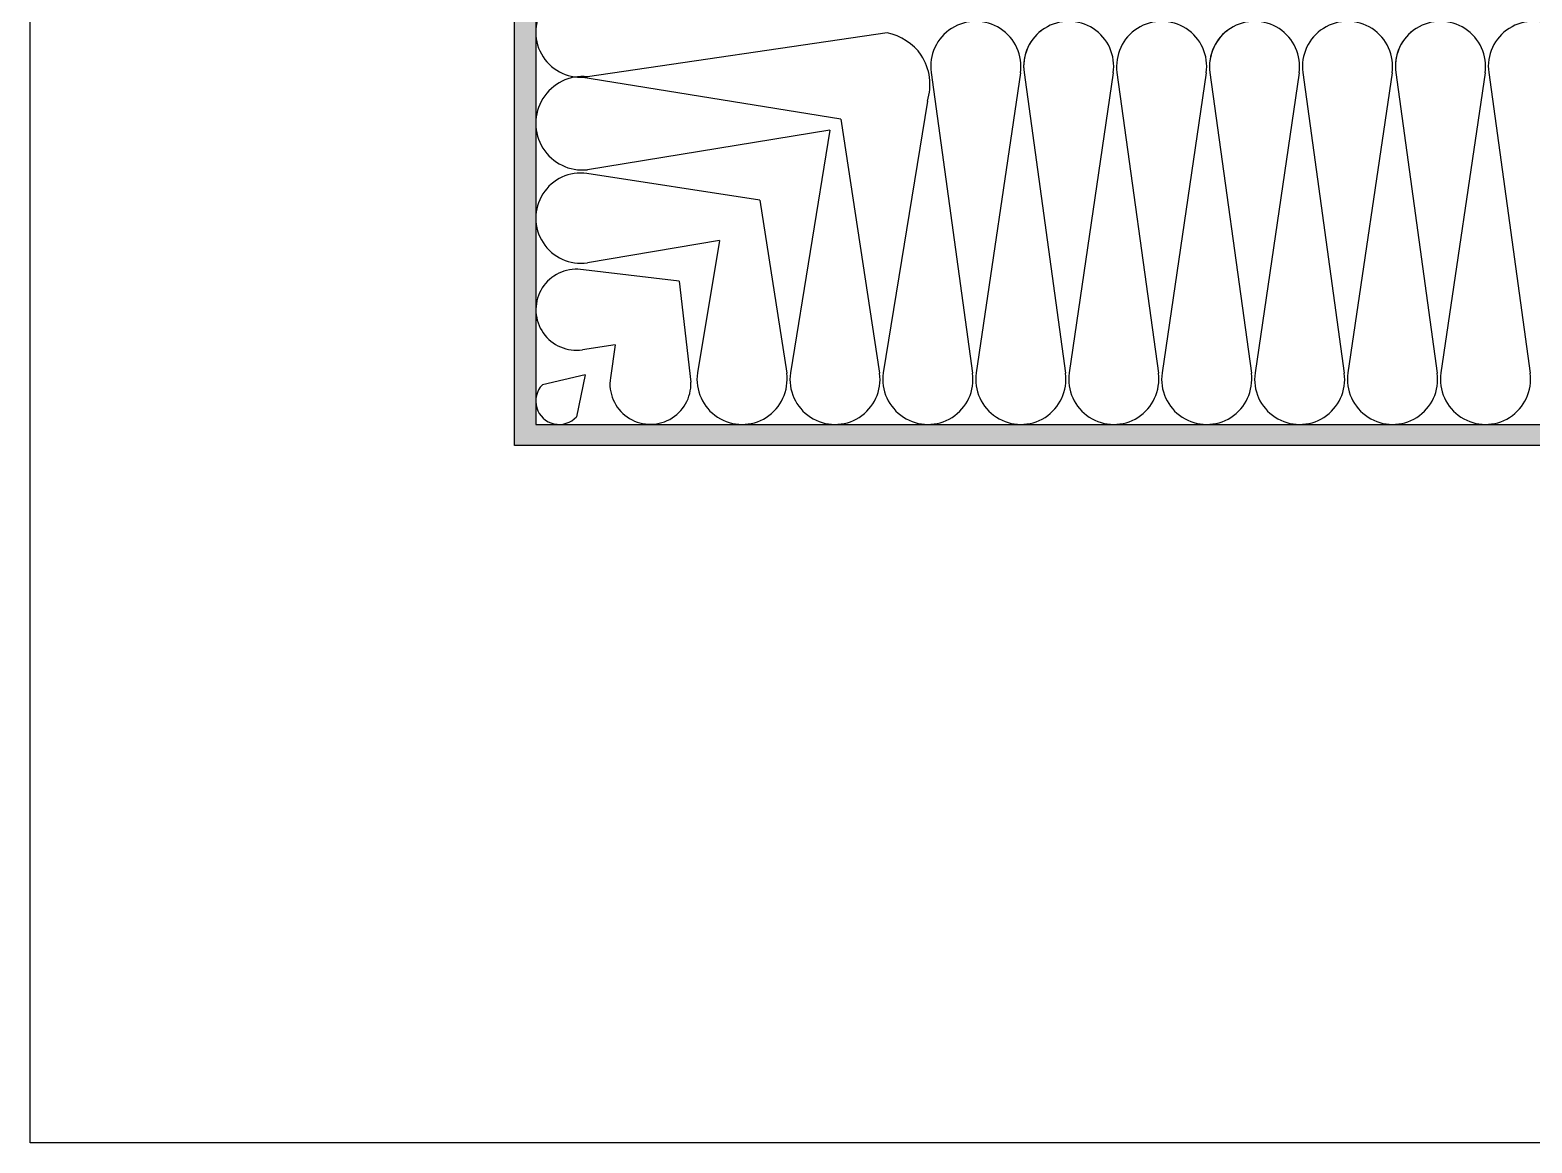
# Model space of a CAD drawing. Extents: x 0 to 1130, y -960 to 577.
# Drawn here: x 920 to 1026.2, y -640 to -561.3 of the extents above; entities that cross this region are included whole.
import ezdxf

# ---------------------------------------------------------------- set-up
doc = ezdxf.new("R2010")
doc.units = 0
doc.header["$LTSCALE"] = 7.5
doc.header["$MEASUREMENT"] = 0
for name, color, linetype in [('FILL', 8, 'CONTINUOUS'), ('GROSSA', 4, 'CONTINUOUS'), ('MARCHIO', 7, 'CONTINUOUS'), ('TRATTEGGI', 140, 'CONTINUOUS')]:
    doc.layers.add(name, color=color, linetype=linetype)

msp = doc.modelspace()

# ---------------------------------------------------------------- hatches: boundary and pattern name
at = {"layer": 'FILL'}
h = msp.add_hatch(color=253, dxfattribs=at)
h.paths.add_polyline_path([(983.7635466261221, -504.2447343175115), (970.3738656559781, -504.2447343175118), (970.3738656559781, -505.7447343175118), (983.7635466261221, -505.7447343175115, -0.4142135623731008), (984.2635466261221, -506.2447343175115), (984.2635466261221, -522.2447343175115), (985.7635466261221, -522.2447343175115), (985.7635466261221, -506.2447343175115, 0.4142135623731011)])
h.paths.add_polyline_path([(970.3738656559781, -504.2447343175118), (965.4841846858336, -504.2447343175118), (957.5896298137021, -504.244734317512), (957.463546626122, -504.2786619160302, -0.09289192794510448), (957.282503767724, -504.2447343175121), (956.263546626122, -504.2447343175121, 0.372968295030673), (954.2839161590988, -505.9600182940194, 0.006295808989397333), (954.4065780507365, -508.6643714419723, -0.2453923095153189), (954.263546626122, -509.1046294869788), (954.263546626122, -590.7006847210905), (1035.859601860234, -590.7006847210905, -0.2453923095315807), (1036.299859905269, -590.5576532964778, 0.006295808989327928), (1039.004213053192, -590.6803151881138, 0.3729682950307679), (1040.7194970297, -588.7006847210905), (1040.7194970297, -587.6817275794889, -0.09289192794526215), (1040.685569431182, -587.5006847210907), (1040.7194970297, -587.3746015335101), (1040.719497029701, -574.5903656912344), (1039.219497029701, -574.5903656912344), (1039.2194970297, -588.7006847210905, -0.4142135623730866), (1038.7194970297, -589.2006847210905), (955.763546626122, -589.2006847210905), (955.763546626122, -506.2447343175121, -0.4142135623730887), (956.263546626122, -505.7447343175121), (958.5172802891454, -505.744734317512, -0.06817763668202569), (959.3823688485542, -505.744734317512), (970.3738656559781, -505.7447343175118)])
h.paths.add_polyline_path([(1040.719497029701, -561.2006847210905, 0.4142135623731013), (1038.719497029701, -559.2006847210904), (1022.719497029701, -559.2006847210904), (1022.719497029701, -560.7006847210904), (1038.719497029701, -560.7006847210904, -0.4142135623730992), (1039.219497029701, -561.2006847210904), (1039.219497029701, -574.5903656912344), (1040.719497029701, -574.5903656912344)])

# ---------------------------------------------------------------- linework, layer by layer
at = {"layer": 'GROSSA'}
msp.add_lwpolyline([(955.763546626122, -589.2006847210905), (1038.7194970297, -589.2006847210905, 0.4142135623730784), (1039.2194970297, -588.7006847210905), (1039.219497029701, -561.2006847210904, 0.4142135623731117), (1038.719497029701, -560.7006847210904), (1022.719497029701, -560.7006847210904), (1022.719497029701, -559.2006847210904), (1038.719497029701, -559.2006847210904, -0.4142135623731075), (1040.719497029701, -561.2006847210905), (1040.7194970297, -588.7006847210906, -0.4142135623730825), (1038.7194970297, -590.7006847210905), (954.263546626122, -590.7006847210905), (954.263546626122, -506.2447343175121, -0.4142135623730825), (956.263546626122, -504.2447343175121), (983.763546626122, -504.2447343175115, -0.4142135623731075), (985.7635466261221, -506.2447343175115), (985.7635466261221, -522.2447343175115), (984.2635466261221, -522.2447343175115), (984.2635466261221, -506.2447343175115, 0.4142135623731117), (983.7635466261221, -505.7447343175115), (956.263546626122, -505.7447343175121, 0.4142135623730785), (955.763546626122, -506.2447343175121)], format="xyb", close=True, dxfattribs=at)
at = {"layer": 'MARCHIO'}
msp.add_lwpolyline([(920, -640), (920, -343), (1130, -343), (1130, -640)], close=True, dxfattribs=at)
at = {"layer": 'TRATTEGGI'}
for p, q in [((980.6112865934551, -561.5063101324583), (959.4109508455535, -564.6262517918019)), ((977.3403828455241, -567.6238485016847), (958.950397235848, -564.6597062669932)), ((983.7184220325922, -564.3247484584405), (986.6488141033617, -585.5818624986512)), ((990.0292565805437, -564.3533304554267), (986.9093149212024, -585.5532805016622)), ((990.2897573983844, -564.3247484584388), (993.2201494691539, -585.5818624986495)), ((996.6005919463357, -564.3533304554259), (993.4806502869944, -585.5532805016616)), ((996.8610927641764, -564.324748458439), (999.791484834946, -585.5818624986497)), ((1003.171927312128, -564.3533304554251), (1000.051985652787, -585.5532805016608)), ((1003.432428129969, -564.3247484584372), (1006.362820200738, -585.5818624986479)), ((1009.74326267792, -564.3533304554244), (1006.623321018579, -585.55328050166)), ((1010.003763495761, -564.3247484584374), (1012.93415556653, -585.5818624986482)), ((1016.314598043712, -564.3533304554236), (1013.194656384371, -585.5532805016592)), ((1016.575098861553, -564.3247484584356), (1019.505490932322, -585.5818624986464)), ((1022.885933409504, -564.3533304554228), (1019.765991750163, -585.5532805016585)), ((1023.146434227345, -564.3247484584358), (1026.076826298114, -585.5818624986466)), ((983.4579212147515, -566.3481952015428), (980.3379795554102, -585.553280501663)), ((977.3403828455241, -567.6238485016847), (980.0774787375697, -585.5818624986509)), ((976.5614455792756, -568.4027857679355), (959.4109508455535, -571.1975871575938)), ((976.5614455792756, -568.4027857679355), (973.7666441896183, -585.5532805016638)), ((971.617252699991, -573.3469786472184), (959.3823688485646, -571.4580879754345)), ((971.617252699991, -573.3469786472184), (973.5061433717776, -585.5818624986528)), ((968.7546854330873, -576.2095459141246), (959.4109508455524, -577.7689225233859)), ((968.7546854330873, -576.2095459141246), (967.1953088238263, -585.5532805016657)), ((965.8941225544581, -579.0701087927519), (958.7391329946336, -578.2320412961078)), ((965.8939751325803, -579.0699613730193), (966.7321467490146, -586.224938736473)), ((961.3795257140682, -583.5846239084523), (959.0605732322588, -583.9275384032578)), ((961.3795257140682, -583.5846239084524), (961.0366449648482, -585.9035813801306)), ((959.2582208053614, -585.7059596867523), (956.226305088365, -586.4061894866109)), ((959.2582208053614, -585.7059596867523), (958.6367117682844, -588.6565651181992))]:
    msp.add_line(p, q, dxfattribs=at)
for centre, radius, start, end in [((958.950397235848, -561.472855657267), 3.186850609726186, 82.20968373298821, 278.3093020170089), ((986.8758604460088, -563.8927768457215), 3.186850609726186, 351.6906979829976, 187.7903162670118), ((993.4471958118008, -563.8927768457207), 3.186850609726186, 351.6906979829976, 187.7903162670118), ((1000.018531177593, -563.8927768457199), 3.186850609726186, 351.6906979829976, 187.7903162670118), ((1006.589866543385, -563.8927768457193), 3.186850609726186, 351.6906979829976, 187.7903162670118), ((1013.161201909177, -563.8927768457183), 3.186850609726186, 351.6906979829976, 187.7903162670118), ((1019.732537274969, -563.8927768457177), 3.186850609726186, 351.6906979829976, 187.7903162670118), ((1026.303872640761, -563.8927768457169), 3.186850609726186, 351.6906979829976, 187.7903162670118), ((979.7478691301558, -565.4472636542292), 4.034427391426054, 35.76703027591186, 77.6424069266041), ((993.4471958118008, -563.8927768457207), 3.186850609726182, 127.5067465203044, 187.7903162670118), ((1006.589866543385, -563.8927768457193), 3.186850609726182, 127.5067465203044, 187.7903162670118), ((1019.732537274969, -563.8927768457177), 3.186850609726182, 127.5067465203044, 187.7903162670118), ((979.7893062292958, -565.1808311780849), 3.849866838576856, 342.3487775697789, 32.90893733659965), ((959.0671521785263, -567.9119194746977), 3.303605552404207, 84.02654394396342, 275.9734560560301), ((958.9503972358469, -574.6155263888511), 3.186850609726186, 82.20968373298821, 278.3093020170089), ((958.636650471073, -581.0946443774469), 2.864436954957664, 87.94966006426125, 278.5107600803487), ((963.8695451593112, -586.3274629168111), 2.864436954957664, 171.4900736916061, 2.051173707692695), ((970.3487049583612, -586.0138341113708), 3.186850609726186, 171.6906979829975, 7.790316267011792), ((976.9200403241532, -586.013834111369), 3.186850609726186, 171.6906979829975, 7.790316267011792), ((983.4913756899452, -586.0138341113682), 3.186850609726186, 171.6906979829975, 7.790316267011792), ((990.0627110557373, -586.0138341113674), 3.186850609726186, 171.6906979829975, 7.790316267011792), ((996.6340464215293, -586.0138341113667), 3.186850609726186, 171.6906979829975, 7.790316267011792), ((1003.205381787322, -586.0138341113659), 3.186850609726186, 171.6906979829975, 7.790316267011792), ((1009.776717153114, -586.0138341113652), 3.186850609726186, 171.6906979829975, 7.790316267011792), ((1016.348052518906, -586.0138341113643), 3.186850609726186, 171.6906979829975, 7.790316267011792), ((1022.919387884698, -586.0138341113636), 3.186850609726186, 171.6906979829975, 7.790316267011792), ((957.4125862093304, -587.5516451378821), 1.649039583208399, 136.0030669675046, 317.9299650117336)]:
    msp.add_arc(centre, radius, start, end, dxfattribs=at)

doc.saveas('drawing.dxf')
